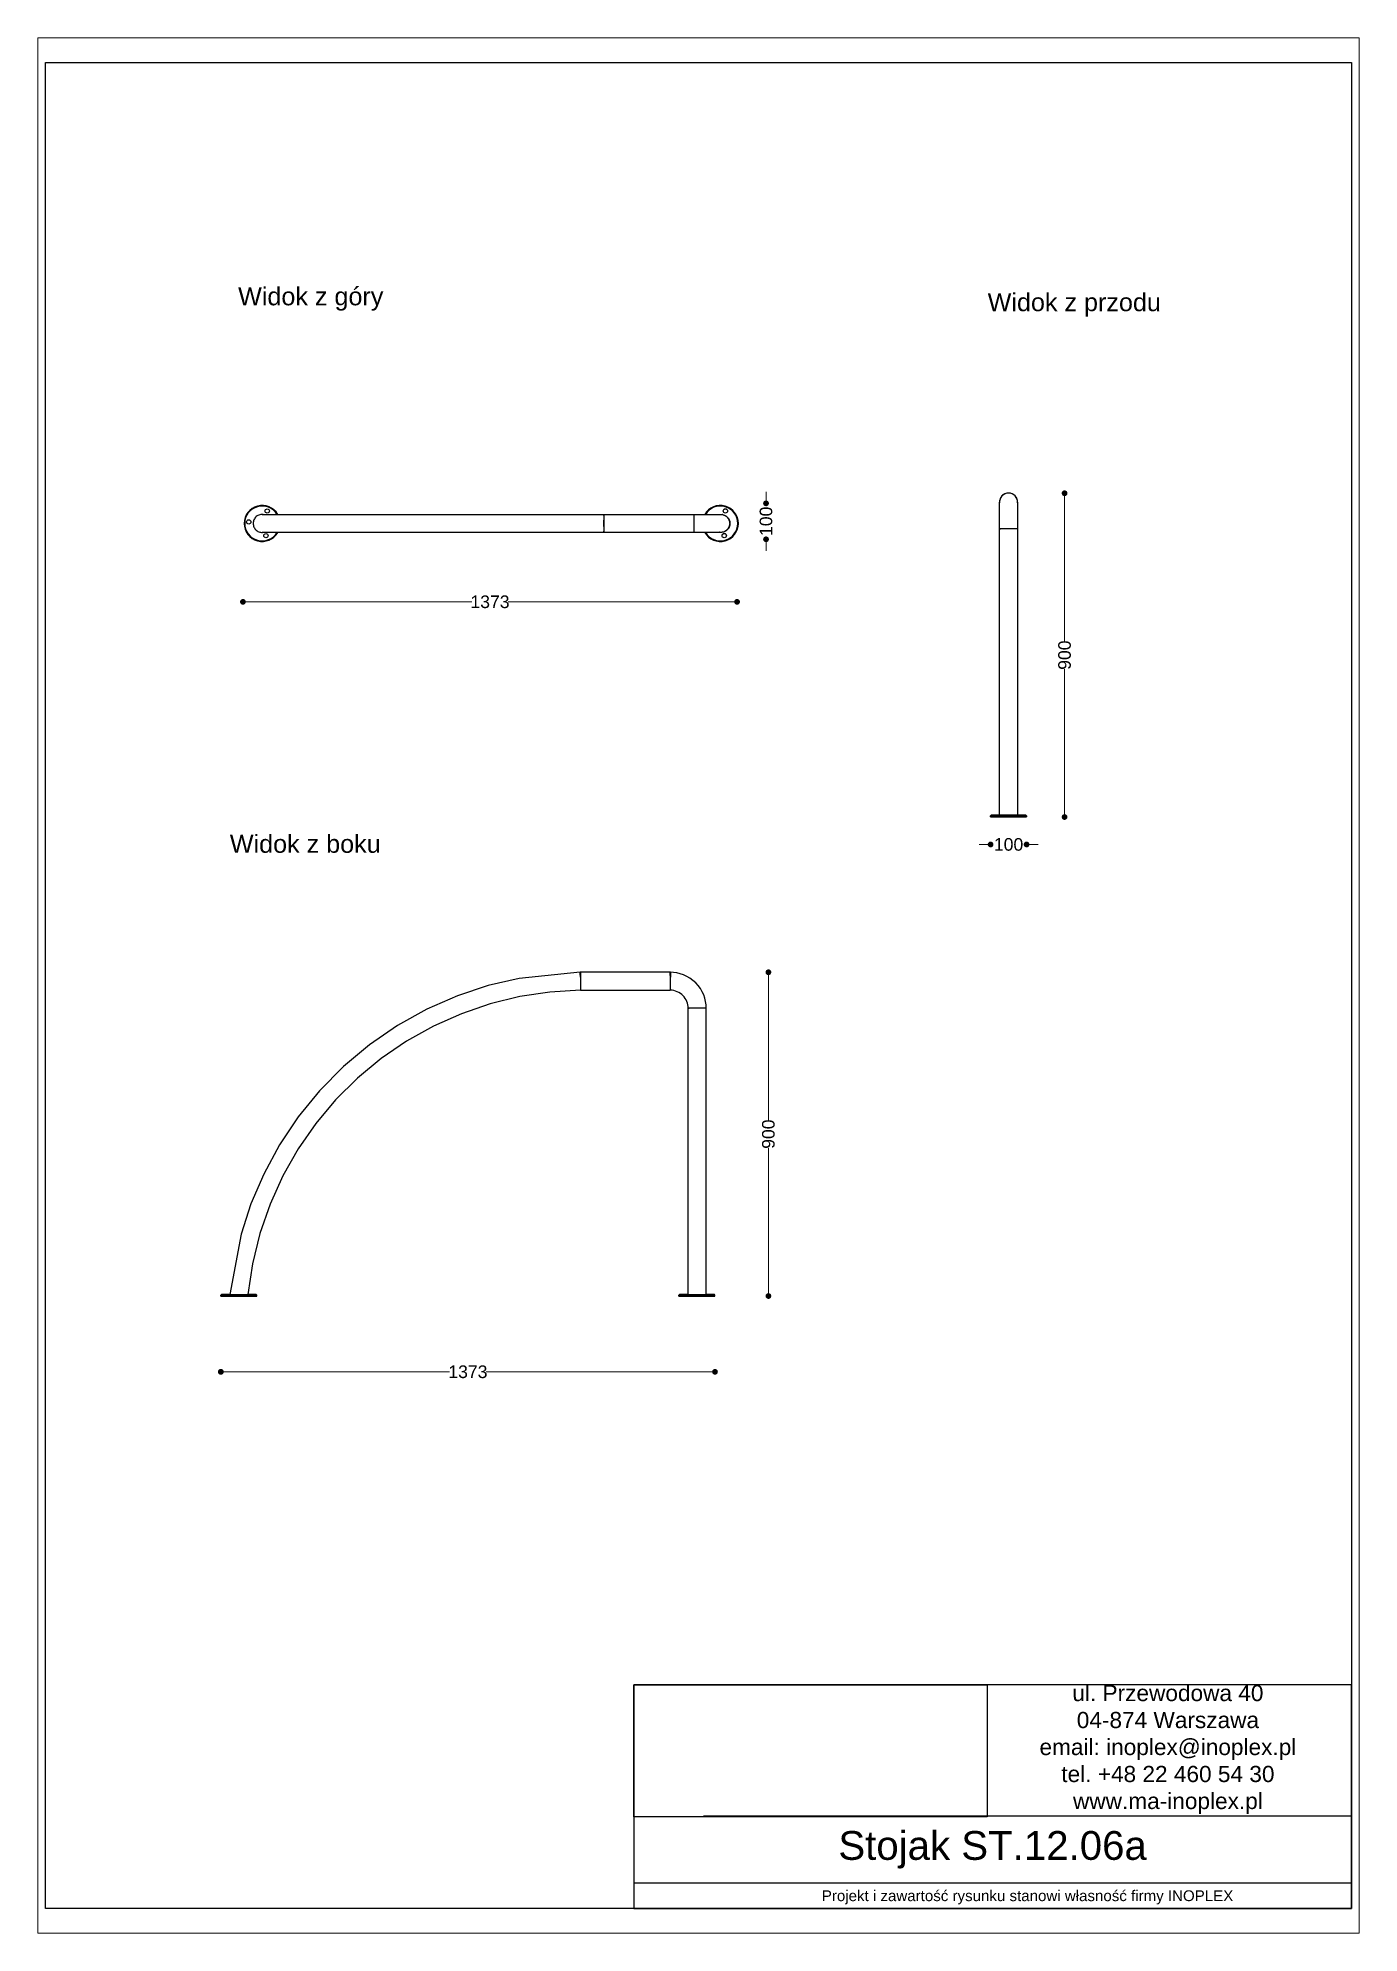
# Paper-space layout 'Układ1' of a CAD drawing. Header units: millimetres. Extents: x 1 to 201, y 2 to 289.
# The model-space entities are those that its viewports show. They can reach past a viewport. Long polylines and large blocks are cut down to what shows.
import ezdxf

# ---------------------------------------------------------------- set-up
doc = ezdxf.new("R2010")
doc.units = ezdxf.units.MM
doc.header["$LTSCALE"] = 3
doc.layers.add('DomyÅ›lny', color=7, linetype='Continuous')
doc.styles.get("Standard").update_dxf_attribs({"font": 'arial.ttf'})
doc.dimstyles.new('MATEUSZ', dxfattribs={"dimtxt": 35, "dimasz": 16, "dimexe": 0.18, "dimexo": 0.0625, "dimgap": 0.09, "dimtad": 0, "dimdec": 0, "dimdsep": 46, "dimtxsty": 'Standard', "dimblk": 'DOT', "dimcen": 0.09, "dimse1": 1, "dimse2": 1, "dimadec": 0, "dimazin": 0, "dimtfac": 1, "dimtdec": 0, "dimtofl": 0, "dimtmove": 0, "dimatfit": 3, "dimfxl": 1, "dimtolj": 1, "dimtzin": 0, "dimlwd": 9, "dimlwe": 9, "dimarcsym": 0})
picture_1 = doc.add_image_def('image1.jpg', size_in_pixel=(1896, 709))

# ---------------------------------------------------------------- blocks, each defined once
blk = doc.blocks.new('_Dot')
at = {"color": 0, "linetype": 'ByBlock', "lineweight": -2}
blk.add_line((-0.5, 0), (-1, 0), dxfattribs=at)
at = {"color": 0, "linetype": 'ByBlock', "const_width": 0.5}
blk.add_lwpolyline([(-0.25, 0, 1), (0.25, 0, 1)], format="xyb", close=True, dxfattribs=at)
blk = doc.blocks.new('*D24')
at = {"color": 0, "lineweight": 9, "transparency": 16777216}
for p, q in [((10869.2, 26044.5), (11489.1, 26044.5)), ((12210.4, 26044.5), (11590.5, 26044.5))]:
    blk.add_line(p, q, dxfattribs=at)
at = {"layer": 'Defpoints', "color": 0, "transparency": 16777216}
for p in [(10853.2, 26255.3), (12226.4, 26255.3), (12226.4, 26044.5)]:
    blk.add_point(p, dxfattribs=at)
at = {"color": 0, "lineweight": 9, "transparency": 16777216, "xscale": 16, "yscale": 16, "zscale": 16, "rotation": 180}
blk.add_blockref('_Dot', (10853.2, 26044.5), dxfattribs=at)
at = {"color": 0, "lineweight": 9, "transparency": 16777216, "xscale": 16, "yscale": 16, "zscale": 16}
blk.add_blockref('_Dot', (12226.4, 26044.5), dxfattribs=at)
at = {"color": 0, "transparency": 16777216, "insert": (11539.8, 26044.5), "char_height": 35, "attachment_point": 5}
blk.add_mtext('\\A1;1373', dxfattribs=at)
blk = doc.blocks.new('*D25')
at = {"color": 0, "lineweight": 9, "transparency": 16777216}
for p, q in [((12976.3, 27510.5), (12960.3, 27510.5)), ((13108.3, 27510.5), (13124.3, 27510.5))]:
    blk.add_line(p, q, dxfattribs=at)
at = {"layer": 'Defpoints', "color": 0, "transparency": 16777216}
for p in [(12992.3, 27587.6), (13092.3, 27587.6), (13092.3, 27510.5)]:
    blk.add_point(p, dxfattribs=at)
at = {"color": 0, "lineweight": 9, "transparency": 16777216, "xscale": 16, "yscale": 16, "zscale": 16}
blk.add_blockref('_Dot', (12992.3, 27510.5), dxfattribs=at)
at = {"color": 0, "lineweight": 9, "transparency": 16777216, "xscale": 16, "yscale": 16, "zscale": 16, "rotation": 180}
blk.add_blockref('_Dot', (13092.3, 27510.5), dxfattribs=at)
at = {"color": 0, "transparency": 16777216, "insert": (13042.3, 27510.5), "char_height": 35, "attachment_point": 5}
blk.add_mtext('\\A1;100', dxfattribs=at)
blk = doc.blocks.new('*D26')
at = {"color": 0, "lineweight": 9, "transparency": 16777216}
for p, q in [((12374.9, 27139.3), (12374.9, 26744)), ((12374.9, 26271.3), (12374.9, 26666.7))]:
    blk.add_line(p, q, dxfattribs=at)
at = {"layer": 'Defpoints', "color": 0, "transparency": 16777216}
for p in [(12102.3, 27155.3), (12226.4, 26255.3), (12374.9, 26255.3)]:
    blk.add_point(p, dxfattribs=at)
at = {"color": 0, "lineweight": 9, "transparency": 16777216, "xscale": 16, "yscale": 16, "zscale": 16}
for p, rotation in [((12374.9, 27155.3), 90), ((12374.9, 26255.3), 270)]:
    blk.add_blockref('_Dot', p, dxfattribs=dict(at, rotation=rotation))
at = {"color": 0, "transparency": 16777216, "insert": (12374.9, 26705.3), "char_height": 35, "attachment_point": 5, "rotation": 90}
blk.add_mtext('\\A1;900', dxfattribs=at)
blk = doc.blocks.new('*D29')
at = {"color": 0, "lineweight": 9, "transparency": 16777216}
for p, q in [((13198, 28470.9), (13198, 28075.6)), ((13198, 27602.9), (13198, 27998.2))]:
    blk.add_line(p, q, dxfattribs=at)
at = {"layer": 'Defpoints', "color": 0, "transparency": 16777216}
for p in [(12925.4, 28486.9), (13049.4, 27586.9), (13198, 27586.9)]:
    blk.add_point(p, dxfattribs=at)
at = {"color": 0, "lineweight": 9, "transparency": 16777216, "xscale": 16, "yscale": 16, "zscale": 16}
for p, rotation in [((13198, 28486.9), 90), ((13198, 27586.9), 270)]:
    blk.add_blockref('_Dot', p, dxfattribs=dict(at, rotation=rotation))
at = {"color": 0, "transparency": 16777216, "insert": (13198, 28036.9), "char_height": 35, "attachment_point": 5, "rotation": 90}
blk.add_mtext('\\A1;900', dxfattribs=at)
blk = doc.blocks.new('*D32')
at = {"color": 0, "lineweight": 9, "transparency": 16777216}
for p, q in [((10930.6, 28185), (11550.5, 28185)), ((12271.8, 28185), (11651.9, 28185))]:
    blk.add_line(p, q, dxfattribs=at)
at = {"layer": 'Defpoints', "color": 0, "transparency": 16777216}
for p in [(10914.6, 28395.8), (12287.8, 28395.8), (12287.8, 28185)]:
    blk.add_point(p, dxfattribs=at)
at = {"color": 0, "lineweight": 9, "transparency": 16777216, "xscale": 16, "yscale": 16, "zscale": 16, "rotation": 180}
blk.add_blockref('_Dot', (10914.6, 28185), dxfattribs=at)
at = {"color": 0, "lineweight": 9, "transparency": 16777216, "xscale": 16, "yscale": 16, "zscale": 16}
blk.add_blockref('_Dot', (12287.8, 28185), dxfattribs=at)
at = {"color": 0, "transparency": 16777216, "insert": (11601.2, 28185), "char_height": 35, "attachment_point": 5}
blk.add_mtext('\\A1;1373', dxfattribs=at)
blk = doc.blocks.new('*D35')
at = {"color": 0, "lineweight": 9, "transparency": 16777216}
for p, q in [((12368.3, 28474.9), (12368.3, 28490.9)), ((12368.3, 28342.9), (12368.3, 28326.9))]:
    blk.add_line(p, q, dxfattribs=at)
at = {"layer": 'Defpoints', "color": 0, "transparency": 16777216}
for p in [(12296.4, 28458.9), (12305.1, 28358.9), (12368.3, 28358.9)]:
    blk.add_point(p, dxfattribs=at)
at = {"color": 0, "lineweight": 9, "transparency": 16777216, "xscale": 16, "yscale": 16, "zscale": 16}
for p, rotation in [((12368.3, 28458.9), 270), ((12368.3, 28358.9), 90)]:
    blk.add_blockref('_Dot', p, dxfattribs=dict(at, rotation=rotation))
at = {"color": 0, "transparency": 16777216, "insert": (12368.3, 28408.9), "char_height": 35, "attachment_point": 5, "rotation": 90}
blk.add_mtext('\\A1;100', dxfattribs=at)

msp = doc.modelspace()

# ---------------------------------------------------------------- linework, layer by layer
for p, q in [((11852.3, 27105.3), (12102.1, 27105.3)), ((13995, 24809.6), (12194.9, 24809.6)), ((13994.7, 24623), (12001.1, 24623))]:
    msp.add_line(p, q)
for points in [[(10366.2, 24552.5), (10366.2, 29684.6), (13995, 29684.6), (13995, 24552.5)], [(12001.1, 24552.5), (13995, 24552.5), (13995, 25174.2), (12001.1, 25174.2)]]:
    msp.add_lwpolyline(points, close=True)
at = {"layer": 'DomyÅ›lny'}
for p, q in [((11917.3, 28428), (12167.3, 28428)), ((12167.3, 28378.1), (11917.3, 28378.1)), ((13017.3, 28387.3), (13017.3, 28387.6)), ((12992.3, 27590), (12993.9, 27591.6)), ((12992.3, 27587.6), (12992.3, 27590)), ((13090.7, 27591.6), (13092.3, 27590)), ((13092.3, 27590), (13092.3, 27587.6)), ((12102.3, 27155.3), (11852.3, 27155.3)), ((12152.3, 26259.3), (12152.3, 27055.3)), ((12202.3, 26259.3), (12202.3, 27055.3)), ((10853, 26257.7), (10854.6, 26259.3)), ((10853, 26255.3), (10853, 26257.7)), ((10953, 26257.7), (10951.4, 26259.3)), ((10953, 26255.3), (10953, 26257.7)), ((12126.4, 26257.7), (12128, 26259.3)), ((12126.4, 26255.3), (12126.4, 26257.7)), ((12226.4, 26257.7), (12224.8, 26259.3)), ((12226.4, 26255.3), (12226.4, 26257.7))]:
    msp.add_line(p, q, dxfattribs=at)
for points in [[(13042.3, 28487.6, 0), (13039.9, 28487.5, 0), (13037.5, 28487.1, 0), (13035, 28486.5, 0), (13032.6, 28485.6, 0), (13030.2, 28484.4, 0), (13027.9, 28483, 0), (13025.7, 28481.3, 0), (13023.8, 28479.3, 0), (13022.1, 28477.2, 0), (13020.6, 28474.9, 0), (13019.4, 28472.6, 0), (13018.5, 28470.1, 0), (13017.8, 28467.6, 0), (13017.5, 28465.2, 0), (13017.3, 28462.8, 0), (13017.4, 28460.4, 0)], [(13042.3, 28487.6, 0), (13039.9, 28487.5, 0), (13037.5, 28487.1, 0), (13035, 28486.5, 0), (13032.6, 28485.6, 0), (13030.2, 28484.4, 0), (13027.9, 28483, 0), (13025.7, 28481.3, 0), (13023.8, 28479.3, 0), (13022.1, 28477.2, 0), (13020.6, 28474.9, 0), (13019.4, 28472.6, 0), (13018.5, 28470.1, 0), (13017.8, 28467.6, 0), (13017.5, 28465.2, 0), (13017.3, 28462.8, 0), (13017.4, 28460.4, 0)], [(13017.3, 28387.6, 0), (13017.3, 28462.6, 0)], [(13017.3, 27591.6, 0), (13017.3, 28462.6, 0)], [(13067.2, 28460.3, 0), (13067.3, 28462.7, 0), (13067.2, 28465.1, 0), (13066.8, 28467.5, 0), (13066.2, 28470, 0), (13065.3, 28472.5, 0), (13064.1, 28474.9, 0), (13062.6, 28477.2, 0), (13060.9, 28479.3, 0), (13059, 28481.2, 0), (13056.8, 28482.9, 0), (13054.5, 28484.4, 0), (13052.1, 28485.6, 0), (13049.7, 28486.5, 0), (13047.2, 28487.1, 0), (13044.7, 28487.5, 0), (13042.3, 28487.6, 0)], [(13067.2, 28460.3, 0), (13067.3, 28462.7, 0), (13067.2, 28465.1, 0), (13066.8, 28467.5, 0), (13066.2, 28470, 0), (13065.3, 28472.5, 0), (13064.1, 28474.9, 0), (13062.6, 28477.2, 0), (13060.9, 28479.3, 0), (13059, 28481.2, 0), (13056.8, 28482.9, 0), (13054.5, 28484.4, 0), (13052.1, 28485.6, 0), (13049.7, 28486.5, 0), (13047.2, 28487.1, 0), (13044.7, 28487.5, 0), (13042.3, 28487.6, 0)], [(13067.3, 28462.6, 0), (13067.3, 28462.6, 0), (13067.3, 28462.5, 0), (13067.3, 28462.2, 0), (13067.3, 28461.2, 0), (13067.3, 28450.2, 0), (13067.3, 28387.6, 0)], [(13067.3, 28462.6, 0), (13067.3, 28462, 0), (13067.3, 28459.4, 0), (13067.3, 28448.2, 0), (13067.3, 28402.4, 0), (13067.3, 28223.3, 0), (13067.3, 27591.6, 0)], [(10971.3, 28427.8, 0), (10968.9, 28428, 0), (10966.4, 28428, 0), (10964, 28427.7, 0), (10961.4, 28427.2, 0), (10958.9, 28426.3, 0), (10956.4, 28425.2, 0), (10954, 28423.7, 0), (10951.8, 28422, 0), (10949.8, 28420.1, 0), (10948, 28417.9, 0), (10946.5, 28415.6, 0), (10945.2, 28413.1, 0), (10944.3, 28410.6, 0), (10943.6, 28408, 0), (10943.3, 28405.5, 0), (10943.1, 28403.1, 0)], [(10943.1, 28403.1, 0), (10943.3, 28400.6, 0), (10943.6, 28398.1, 0), (10944.3, 28395.6, 0), (10945.2, 28393, 0), (10946.4, 28390.6, 0), (10948, 28388.3, 0), (10949.7, 28386.1, 0), (10951.8, 28384.1, 0), (10954, 28382.4, 0), (10956.3, 28381, 0), (10958.8, 28379.8, 0), (10961.3, 28379, 0), (10963.8, 28378.4, 0), (10966.3, 28378.1, 0), (10968.7, 28378.1, 0), (10971.2, 28378.3, 0)], [(10968, 28428, 0), (11001, 28428, 0), (11157.7, 28428, 0), (11917.3, 28428, 0)], [(11917.3, 28428, 0), (11917.3, 28428, 0), (11917.3, 28428, 0), (11917.3, 28428, 0), (11917.3, 28428, 0), (11917.3, 28428, 0), (11917.3, 28428, 0), (11917.3, 28428, 0), (11917.3, 28428, 0), (11917.3, 28428, 0), (11917.3, 28428, 0), (11917.3, 28428, 0), (11917.3, 28427.9, 0), (11917.2, 28427, 0), (11917.1, 28422.2, 0), (11917, 28403.1, 0)], [(11917, 28403.1, 0), (11917.1, 28385.4, 0), (11917.2, 28379.8, 0), (11917.3, 28378.5, 0), (11917.3, 28378.2, 0), (11917.3, 28378.1, 0), (11917.3, 28378.1, 0), (11917.3, 28378.1, 0), (11917.3, 28378.1, 0), (11917.3, 28378.1, 0), (11917.3, 28378.1, 0), (11917.3, 28378.1, 0), (11917.3, 28378.1, 0), (11917.3, 28378.1, 0), (11917.3, 28378.1, 0), (11917.3, 28378.1, 0), (11917.3, 28378.1, 0)], [(11917.3, 28424.8, 0), (11917.3, 28427.3, 0), (11917.3, 28427.9, 0), (11917.3, 28428, 0), (11917.3, 28428, 0), (11917.3, 28428, 0), (11917.3, 28428, 0), (11917.3, 28428, 0), (11917.3, 28428, 0), (11917.3, 28428, 0), (11917.3, 28428, 0), (11917.3, 28428, 0), (11917.3, 28428, 0), (11917.3, 28428, 0), (11917.3, 28428, 0), (11917.3, 28428, 0), (11917.3, 28428, 0), (11917.3, 28428, 0), (11917.3, 28428, 0), (11917.3, 28428, 0), (11917.3, 28427.7, 0), (11917.3, 28426.7, 0), (11917.3, 28422.4, 0), (11917.3, 28403.1, 0)], [(11917.3, 28403.1, 0), (11917.3, 28381.1, 0), (11917.3, 28378.7, 0), (11917.3, 28378.2, 0), (11917.3, 28378.1, 0), (11917.3, 28378.1, 0), (11917.3, 28378.1, 0), (11917.3, 28378.1, 0), (11917.3, 28378.1, 0), (11917.3, 28378.1, 0), (11917.3, 28378.1, 0), (11917.3, 28378.1, 0), (11917.3, 28378.1, 0), (11917.3, 28378.1, 0), (11917.3, 28378.1, 0), (11917.3, 28378.1, 0), (11917.3, 28378.1, 0), (11917.3, 28378.1, 0), (11917.3, 28378.1, 0), (11917.3, 28378.1, 0), (11917.3, 28378.1, 0), (11917.3, 28378.1, 0), (11917.3, 28378.1, 0), (11917.3, 28378.1, 0), (11917.3, 28378.4, 0), (11917.3, 28379.4, 0), (11917.3, 28381.5, 0)], [(12167.3, 28428, 0), (12167.3, 28428, 0), (12167.3, 28428, 0), (12167.3, 28428, 0), (12167.3, 28428, 0), (12167.3, 28428, 0), (12167.3, 28428, 0), (12167.3, 28428, 0), (12167.3, 28428, 0), (12167.3, 28428, 0), (12167.3, 28428, 0), (12167.4, 28428, 0), (12167.4, 28427.8, 0), (12167.4, 28426.6, 0), (12167.5, 28421.5, 0), (12167.6, 28403.1, 0)], [(12167.3, 28428, 0), (12167.3, 28428, 0), (12167.3, 28428, 0), (12167.3, 28428, 0), (12167.3, 28428, 0), (12167.3, 28428, 0), (12167.3, 28428, 0), (12167.3, 28428, 0), (12167.3, 28428, 0), (12167.3, 28428, 0), (12167.3, 28428, 0), (12167.3, 28428, 0), (12167.3, 28428, 0), (12167.3, 28428, 0), (12167.3, 28427.9, 0), (12167.3, 28427.3, 0), (12167.3, 28425, 0), (12167.3, 28403.1, 0)], [(12167.3, 28428, 0), (12242.3, 28428, 0)], [(12167.6, 28403.1, 0), (12167.5, 28385.4, 0), (12167.4, 28379.8, 0), (12167.4, 28378.5, 0), (12167.4, 28378.2, 0), (12167.4, 28378.1, 0), (12167.3, 28378.1, 0), (12167.3, 28378.1, 0), (12167.3, 28378.1, 0), (12167.3, 28378.1, 0), (12167.3, 28378.1, 0), (12167.3, 28378.1, 0), (12167.3, 28378.1, 0), (12167.3, 28378.1, 0), (12167.3, 28378.1, 0), (12167.3, 28378.1, 0), (12167.3, 28378.1, 0), (12167.3, 28378.1, 0)], [(12167.3, 28403.1, 0), (12167.3, 28385.4, 0), (12167.3, 28379.8, 0), (12167.3, 28378.5, 0), (12167.3, 28378.2, 0), (12167.3, 28378.1, 0), (12167.3, 28378.1, 0), (12167.3, 28378.1, 0), (12167.3, 28378.1, 0), (12167.3, 28378.1, 0), (12167.3, 28378.1, 0), (12167.3, 28378.1, 0), (12167.3, 28378.1, 0), (12167.3, 28378.1, 0), (12167.3, 28378.1, 0), (12167.3, 28378.1, 0), (12167.3, 28378.1, 0), (12167.3, 28378.1, 0), (12167.3, 28378.1, 0)], [(12239, 28427.8, 0), (12241.5, 28428, 0), (12244, 28428, 0), (12246.5, 28427.7, 0), (12249, 28427.1, 0), (12251.5, 28426.3, 0), (12254, 28425.2, 0), (12256.4, 28423.7, 0), (12258.6, 28422, 0), (12260.7, 28420.1, 0), (12262.5, 28417.9, 0), (12264, 28415.5, 0), (12265.2, 28413.1, 0), (12266.2, 28410.6, 0), (12266.8, 28408, 0), (12267.2, 28405.5, 0), (12267.3, 28403.1, 0)], [(12239, 28427.8, 0), (12241.5, 28428, 0), (12244, 28428, 0), (12246.5, 28427.7, 0), (12249, 28427.1, 0), (12251.5, 28426.3, 0), (12254, 28425.2, 0), (12256.4, 28423.7, 0), (12258.6, 28422, 0), (12260.7, 28420.1, 0), (12262.5, 28417.9, 0), (12264, 28415.5, 0), (12265.2, 28413.1, 0), (12266.2, 28410.6, 0), (12266.8, 28408, 0), (12267.2, 28405.5, 0), (12267.3, 28403.1, 0)], [(12267.3, 28403.1, 0), (12267.2, 28400.6, 0), (12266.8, 28398.1, 0), (12266.2, 28395.5, 0), (12265.2, 28393, 0), (12264, 28390.5, 0), (12262.5, 28388.2, 0), (12260.7, 28386, 0), (12258.6, 28384.1, 0), (12256.4, 28382.4, 0), (12254, 28380.9, 0), (12251.5, 28379.8, 0), (12249, 28378.9, 0), (12246.4, 28378.4, 0), (12243.9, 28378.1, 0), (12241.5, 28378.1, 0), (12239, 28378.3, 0)], [(12267.3, 28403.1, 0), (12267.2, 28400.6, 0), (12266.8, 28398.1, 0), (12266.2, 28395.5, 0), (12265.2, 28393, 0), (12264, 28390.5, 0), (12262.5, 28388.2, 0), (12260.7, 28386, 0), (12258.6, 28384.1, 0), (12256.4, 28382.4, 0), (12254, 28380.9, 0), (12251.5, 28379.8, 0), (12249, 28378.9, 0), (12246.4, 28378.4, 0), (12243.9, 28378.1, 0), (12241.5, 28378.1, 0), (12239, 28378.3, 0)], [(12239.5, 28427.8, 0), (12242.1, 28428.1, 0), (12244.8, 28428, 0), (12247.5, 28427.6, 0), (12250.2, 28427, 0), (12252.7, 28426.1, 0), (12255.1, 28424.9, 0), (12257.4, 28423.5, 0), (12259.5, 28421.8, 0), (12261.4, 28419.9, 0), (12263.1, 28417.9, 0), (12264.5, 28415.6, 0), (12265.7, 28413.3, 0), (12266.7, 28410.8, 0), (12267.4, 28408.3, 0), (12267.8, 28405.7, 0), (12267.9, 28403.1, 0)], [(12267.9, 28403.1, 0), (12267.8, 28400.4, 0), (12267.3, 28397.7, 0), (12266.6, 28395.1, 0), (12265.6, 28392.6, 0), (12264.4, 28390.3, 0), (12262.9, 28388.1, 0), (12261.2, 28386, 0), (12259.3, 28384.2, 0), (12257.2, 28382.6, 0), (12254.9, 28381.2, 0), (12252.6, 28380, 0), (12250.1, 28379.1, 0), (12247.6, 28378.5, 0), (12245, 28378.2, 0), (12242.4, 28378.1, 0), (12239.7, 28378.3, 0)], [(12247.3, 28427.6, 0), (12251.3, 28426.4, 0), (12255.2, 28424.5, 0), (12257, 28423.3, 0), (12258.8, 28421.9, 0), (12260.4, 28420.3, 0), (12261.9, 28418.6, 0), (12263.2, 28416.8, 0), (12264.3, 28415, 0), (12266, 28411, 0), (12267, 28407, 0), (12267.3, 28403, 0)], [(12267.3, 28403, 0), (12267, 28399.2, 0), (12266.1, 28395.2, 0), (12264.4, 28391.3, 0), (12262.1, 28387.7, 0), (12260.6, 28386, 0), (12259.1, 28384.4, 0), (12257.4, 28383, 0), (12255.5, 28381.8, 0), (12251.7, 28379.9, 0), (12247.8, 28378.6, 0)], [(11917.3, 28378.1, 0), (10968, 28378.1, 0)], [(12242.3, 28378.1, 0), (12242.3, 28378.1, 0), (12242.2, 28378.1, 0), (12241.3, 28378.1, 0), (12237.5, 28378.1, 0), (12222.2, 28378.1, 0), (12167.3, 28378.1, 0)], [(13042.3, 28387.8, 0), (13021.8, 28387.7, 0), (13017.5, 28387.6, 0), (13017.4, 28387.6, 0), (13017.4, 28387.6, 0), (13017.3, 28387.6, 0), (13017.3, 28387.6, 0), (13017.3, 28387.6, 0), (13017.3, 28387.6, 0), (13017.3, 28387.6, 0), (13017.3, 28387.6, 0), (13017.3, 28387.6, 0), (13017.3, 28387.6, 0), (13017.3, 28387.6, 0), (13017.3, 28387.6, 0), (13017.3, 28387.6, 0), (13017.3, 28387.6, 0), (13017.3, 28387.6, 0), (13017.3, 28387.6, 0), (13017.3, 28387.6, 0), (13017.3, 28387.6, 0), (13017.3, 28387.6, 0), (13017.3, 28387.6, 0), (13017.3, 28387.6, 0), (13017.3, 28387.6, 0), (13017.3, 28387.6, 0), (13017.3, 28387.6, 0), (13017.3, 28387.6, 0), (13017.3, 28387.6, 0), (13017.4, 28387.6, 0), (13017.7, 28387.5, 0), (13018.6, 28387.5, 0)], [(13042.3, 28387.6, 0), (13017.3, 28387.6, 0)], [(13066.2, 28387.5, 0), (13067.3, 28387.6, 0), (13067.3, 28387.6, 0), (13067.3, 28387.6, 0), (13067.3, 28387.6, 0), (13067.3, 28387.6, 0), (13067.3, 28387.6, 0), (13067.3, 28387.6, 0), (13067.3, 28387.6, 0), (13067.3, 28387.6, 0), (13067.3, 28387.6, 0), (13067.3, 28387.6, 0), (13067.3, 28387.6, 0), (13067.3, 28387.6, 0), (13067.3, 28387.6, 0), (13067.3, 28387.6, 0), (13067.3, 28387.6, 0), (13067.3, 28387.6, 0), (13067.3, 28387.6, 0), (13067.3, 28387.6, 0), (13067.3, 28387.6, 0), (13067.3, 28387.6, 0), (13067.3, 28387.6, 0), (13067.3, 28387.6, 0), (13067.3, 28387.6, 0), (13067.3, 28387.6, 0), (13067.3, 28387.6, 0), (13066.9, 28387.6, 0), (13065.3, 28387.7, 0), (13042.3, 28387.8, 0)], [(13067.3, 28387.6, 0), (13067.3, 28387.6, 0), (13067.3, 28387.6, 0), (13067.3, 28387.6, 0), (13067.3, 28387.6, 0), (13067.3, 28387.6, 0), (13067.3, 28387.6, 0), (13067.3, 28387.6, 0), (13067.3, 28387.6, 0), (13067.3, 28387.6, 0), (13067.3, 28387.6, 0), (13067.3, 28387.6, 0), (13067.3, 28387.6, 0), (13067.3, 28387.6, 0), (13067.2, 28387.6, 0), (13066.6, 28387.6, 0), (13064.2, 28387.6, 0), (13042.3, 28387.6, 0)], [(12993.3, 27590, 0), (12992.6, 27590, 0), (12992.4, 27590, 0), (12992.3, 27590, 0), (12992.3, 27590, 0), (12992.3, 27590, 0), (12992.3, 27590, 0), (12992.3, 27590, 0), (12992.3, 27590, 0), (12992.3, 27590, 0), (12992.3, 27590, 0), (12992.3, 27590, 0), (12992.3, 27590, 0), (12992.3, 27590, 0), (12992.3, 27590, 0), (12992.3, 27590, 0), (12992.3, 27590, 0), (12992.3, 27590, 0), (12992.3, 27590, 0), (12992.3, 27590, 0), (12992.3, 27590, 0), (12992.4, 27590, 0), (12992.8, 27590, 0), (12994.2, 27590, 0), (13000.4, 27590, 0), (13042.3, 27590, 0)], [(13017.4, 27591.6, 0), (12996.9, 27591.6, 0), (12994, 27591.6, 0), (12993.9, 27591.6, 0), (12993.9, 27591.6, 0), (12993.9, 27591.6, 0), (12993.9, 27591.6, 0), (12993.9, 27591.6, 0), (12993.9, 27591.6, 0), (12993.9, 27591.6, 0), (12993.9, 27591.6, 0), (12993.9, 27591.6, 0), (12993.9, 27591.6, 0), (12993.9, 27591.6, 0), (12993.9, 27591.6, 0), (12993.9, 27591.6, 0), (12993.9, 27591.6, 0), (12993.9, 27591.6, 0), (12994, 27591.6, 0), (12994, 27591.6, 0), (12994, 27591.6, 0), (12994.2, 27591.6, 0), (12994.9, 27591.6, 0), (12997.9, 27591.6, 0), (13042.3, 27591.6, 0)], [(13017.3, 27591.6, 0), (12996.9, 27591.6, 0), (12994, 27591.6, 0), (12993.9, 27591.6, 0), (12993.9, 27591.6, 0), (12993.9, 27591.6, 0), (12993.9, 27591.6, 0), (12993.9, 27591.6, 0), (12993.9, 27591.6, 0), (12993.9, 27591.6, 0), (12993.9, 27591.6, 0), (12993.9, 27591.6, 0), (12993.9, 27591.6, 0), (12993.9, 27591.6, 0), (12993.9, 27591.6, 0), (12993.9, 27591.6, 0), (12993.9, 27591.6, 0), (12993.9, 27591.6, 0), (12993.9, 27591.6, 0), (12993.9, 27591.6, 0), (12993.9, 27591.6, 0), (12994, 27591.6, 0), (12994.1, 27591.6, 0), (12994.9, 27591.6, 0), (12997.9, 27591.6, 0), (13042.3, 27591.6, 0)], [(13042.3, 27591.6, 0), (13017.3, 27591.6, 0)], [(13042.3, 27591.6, 0), (13089.1, 27591.6, 0), (13090.5, 27591.6, 0), (13090.7, 27591.6, 0), (13090.7, 27591.6, 0), (13090.7, 27591.6, 0), (13090.7, 27591.6, 0), (13090.7, 27591.6, 0), (13090.7, 27591.6, 0), (13090.7, 27591.6, 0), (13090.7, 27591.6, 0), (13090.7, 27591.6, 0), (13090.7, 27591.6, 0), (13090.7, 27591.6, 0), (13090.7, 27591.6, 0), (13090.7, 27591.6, 0), (13090.7, 27591.6, 0), (13090.7, 27591.6, 0), (13090.7, 27591.6, 0), (13090.7, 27591.6, 0), (13090.7, 27591.6, 0), (13090.7, 27591.6, 0), (13090.5, 27591.6, 0), (13089.8, 27591.6, 0), (13086.8, 27591.6, 0), (13067.3, 27591.6, 0)], [(13067.3, 27591.6, 0), (13067.3, 27591.6, 0), (13067.3, 27591.6, 0), (13067.3, 27591.6, 0), (13067.3, 27591.6, 0), (13067.3, 27591.6, 0), (13067.3, 27591.6, 0), (13067.3, 27591.6, 0), (13067.3, 27591.6, 0), (13067.3, 27591.6, 0), (13067.3, 27591.6, 0), (13067.3, 27591.6, 0), (13067.3, 27591.6, 0), (13067.3, 27591.6, 0), (13066.9, 27591.6, 0), (13064.8, 27591.6, 0), (13042.3, 27591.6, 0)], [(13042.3, 27591.6, 0), (13089.1, 27591.6, 0), (13090.5, 27591.6, 0), (13090.7, 27591.6, 0), (13090.7, 27591.6, 0), (13090.7, 27591.6, 0), (13090.7, 27591.6, 0), (13090.7, 27591.6, 0), (13090.7, 27591.6, 0), (13090.7, 27591.6, 0), (13090.7, 27591.6, 0), (13090.7, 27591.6, 0), (13090.7, 27591.6, 0), (13090.7, 27591.6, 0), (13090.7, 27591.6, 0), (13090.7, 27591.6, 0), (13090.7, 27591.6, 0), (13090.7, 27591.6, 0), (13090.7, 27591.6, 0), (13090.7, 27591.6, 0), (13090.7, 27591.6, 0), (13090.7, 27591.6, 0), (13090.7, 27591.6, 0), (13090.5, 27591.6, 0), (13089.8, 27591.6, 0), (13086.7, 27591.6, 0), (13067.2, 27591.6, 0)], [(13042.3, 27590, 0), (13081.7, 27590, 0), (13091.3, 27590, 0), (13092.1, 27590, 0), (13092.3, 27590, 0), (13092.3, 27590, 0), (13092.3, 27590, 0), (13092.3, 27590, 0), (13092.3, 27590, 0), (13092.3, 27590, 0), (13092.3, 27590, 0), (13092.3, 27590, 0), (13092.3, 27590, 0), (13092.3, 27590, 0), (13092.3, 27590, 0), (13092.3, 27590, 0), (13092.3, 27590, 0), (13092.3, 27590, 0), (13092.3, 27590, 0), (13092.3, 27590, 0), (13092.3, 27590, 0), (13092.3, 27590, 0), (13092.2, 27590, 0), (13091.9, 27590, 0), (13091.2, 27590, 0)], [(11852, 27155.3, 0), (11682.7, 27138.3, 0), (11596.4, 27118.1, 0), (11510.5, 27089.5, 0), (11426.1, 27052.6, 0), (11344.5, 27007.3, 0), (11266.8, 26954, 0), (11194.1, 26893.3, 0), (11127.6, 26826, 0), (11068.1, 26753, 0), (11016.1, 26675.4, 0), (10972.3, 26594.3, 0), (10936.7, 26511.1, 0), (10909.3, 26426.8, 0), (10878.3, 26259.3, 0)], [(11852, 27155.3, 0), (11852, 27155.3, 0), (11852, 27155.3, 0), (11852, 27155.3, 0), (11852, 27155.3, 0), (11852, 27155.3, 0), (11852, 27155.3, 0), (11852, 27155.3, 0), (11852, 27155.3, 0), (11852, 27155.3, 0), (11852, 27155.3, 0), (11852, 27155.3, 0), (11852, 27155.3, 0), (11852, 27155.2, 0), (11852, 27154.6, 0), (11852, 27152.3, 0), (11852.3, 27130.9, 0), (11852.6, 27112.9, 0), (11852.7, 27107.2, 0), (11852.7, 27105.8, 0), (11852.7, 27105.5, 0), (11852.7, 27105.4, 0), (11852.7, 27105.4, 0), (11852.7, 27105.4, 0), (11852.7, 27105.3, 0), (11852.7, 27105.3, 0), (11852.7, 27105.3, 0), (11852.7, 27105.3, 0), (11852.7, 27105.3, 0), (11852.7, 27105.3, 0), (11852.7, 27105.3, 0), (11852.7, 27105.3, 0), (11852.7, 27105.3, 0), (11852.7, 27105.3, 0)], [(11852.1, 27147.5, 0), (11852, 27155.3, 0)], [(11852.3, 27155.3, 0), (11852.3, 27155.3, 0), (11852.3, 27155.3, 0), (11852.3, 27155.3, 0), (11852.3, 27155.3, 0), (11852.3, 27155.3, 0), (11852.3, 27155.3, 0), (11852.3, 27155.3, 0), (11852.3, 27155.3, 0), (11852.3, 27155.3, 0), (11852.3, 27155.3, 0), (11852.3, 27155.3, 0), (11852.3, 27155.3, 0), (11852.3, 27155.2, 0), (11852.3, 27154.6, 0), (11852.3, 27152.3, 0), (11852.3, 27130.9, 0), (11852.3, 27112.9, 0), (11852.3, 27107.2, 0), (11852.3, 27105.8, 0), (11852.3, 27105.5, 0), (11852.3, 27105.4, 0), (11852.3, 27105.4, 0), (11852.3, 27105.3, 0), (11852.3, 27105.3, 0), (11852.3, 27105.3, 0), (11852.3, 27105.3, 0), (11852.3, 27105.3, 0), (11852.3, 27105.3, 0), (11852.3, 27105.3, 0), (11852.3, 27105.3, 0), (11852.3, 27105.3, 0), (11852.3, 27105.3, 0), (11852.3, 27105.3, 0)], [(11852.3, 27147.2, 0), (11852.3, 27155.3, 0)], [(12102.5, 27155.3, 0), (12102.5, 27155.3, 0), (12102.5, 27155.3, 0), (12102.5, 27155.3, 0), (12102.5, 27155.3, 0), (12102.5, 27155.3, 0), (12102.5, 27155.3, 0), (12102.5, 27155.3, 0), (12102.5, 27155.3, 0), (12102.5, 27155.3, 0), (12102.5, 27155.3, 0), (12102.5, 27155.3, 0), (12102.5, 27155.3, 0), (12102.5, 27155.2, 0), (12102.5, 27154.6, 0), (12102.5, 27152.3, 0), (12102.3, 27130.9, 0), (12102.2, 27112.9, 0), (12102.1, 27107.2, 0), (12102.1, 27105.8, 0), (12102.1, 27105.5, 0), (12102.1, 27105.4, 0), (12102.1, 27105.4, 0), (12102.1, 27105.3, 0), (12102.1, 27105.3, 0), (12102.1, 27105.3, 0), (12102.1, 27105.3, 0), (12102.1, 27105.3, 0), (12102.1, 27105.3, 0), (12102.1, 27105.3, 0), (12102.1, 27105.3, 0), (12102.1, 27105.3, 0), (12102.1, 27105.3, 0), (12102.1, 27105.3, 0)], [(12102.3, 27155.3, 0), (12102.3, 27155.3, 0), (12102.3, 27155.3, 0), (12102.3, 27155.3, 0), (12102.3, 27155.3, 0), (12102.3, 27155.3, 0), (12102.3, 27155.3, 0), (12102.3, 27155.3, 0), (12102.3, 27155.3, 0), (12102.3, 27155.3, 0), (12102.3, 27155.3, 0), (12102.3, 27155.3, 0), (12102.3, 27155.3, 0), (12102.3, 27155.2, 0), (12102.3, 27154.6, 0), (12102.3, 27152.3, 0), (12102.3, 27130.9, 0), (12102.3, 27112.9, 0), (12102.3, 27107.2, 0), (12102.3, 27105.8, 0), (12102.3, 27105.5, 0), (12102.3, 27105.4, 0), (12102.3, 27105.4, 0), (12102.3, 27105.3, 0), (12102.3, 27105.3, 0), (12102.3, 27105.3, 0), (12102.3, 27105.3, 0), (12102.3, 27105.3, 0), (12102.3, 27105.3, 0), (12102.3, 27105.3, 0), (12102.3, 27105.3, 0), (12102.3, 27105.3, 0), (12102.3, 27105.3, 0), (12102.3, 27105.3, 0)], [(12102.3, 27146.5, 0), (12102.3, 27155.3, 0)], [(12102.5, 27146.5, 0), (12102.5, 27155.3, 0)], [(12202.3, 27055.6, 0), (12201.9, 27064.5, 0), (12200.5, 27073.7, 0), (12198.3, 27083, 0), (12195.1, 27092.2, 0), (12190.9, 27101.3, 0), (12185.8, 27110, 0), (12179.7, 27118.2, 0), (12172.8, 27125.9, 0), (12165.2, 27132.8, 0), (12157, 27138.8, 0), (12148.2, 27143.9, 0), (12139.2, 27148.1, 0), (12129.9, 27151.3, 0), (12120.7, 27153.5, 0), (12111.5, 27154.9, 0), (12102.5, 27155.3, 0)], [(11852.7, 27105.3, 0), (11767.8, 27100.3, 0), (11684.2, 27087.7, 0), (11601.9, 27067.6, 0), (11521.6, 27040.2, 0), (11443.9, 27005.6, 0), (11369.6, 26964, 0), (11299.1, 26915.8, 0), (11233.1, 26861.2, 0), (11172.3, 26800.9, 0), (11117.1, 26735.1, 0), (11068.1, 26664.4, 0), (11025.6, 26589.4, 0), (10990.1, 26510.7, 0), (10961.9, 26428.8, 0), (10941.3, 26344.7, 0), (10928.5, 26259.3, 0)], [(12152.3, 27055.1, 0), (12152.1, 27060, 0), (12151.3, 27064.7, 0), (12150.1, 27069.4, 0), (12148.5, 27074, 0), (12146.4, 27078.4, 0), (12143.9, 27082.6, 0), (12141, 27086.6, 0), (12137.8, 27090.2, 0), (12134.1, 27093.6, 0), (12130.2, 27096.5, 0), (12126, 27099.1, 0), (12121.5, 27101.3, 0), (12116.9, 27103, 0), (12112.1, 27104.3, 0), (12107.1, 27105.1, 0), (12102.1, 27105.3, 0)], [(12202.3, 27055.6, 0), (12202.3, 27055.6, 0), (12202.3, 27055.6, 0), (12202.3, 27055.6, 0), (12202.3, 27055.6, 0), (12202.3, 27055.6, 0), (12202.3, 27055.6, 0), (12202.3, 27055.6, 0), (12202.3, 27055.6, 0), (12202.3, 27055.6, 0), (12202.3, 27055.6, 0), (12202.3, 27055.6, 0), (12202.3, 27055.6, 0), (12202.1, 27055.6, 0), (12201.4, 27055.6, 0), (12198.3, 27055.5, 0), (12173.1, 27055.3, 0), (12155, 27055.2, 0), (12152.3, 27055.1, 0), (12152.3, 27055.1, 0), (12152.3, 27055.1, 0), (12152.3, 27055.1, 0), (12152.3, 27055.1, 0), (12152.3, 27055.1, 0), (12152.3, 27055.1, 0), (12152.3, 27055.1, 0), (12152.3, 27055.1, 0), (12152.3, 27055.1, 0), (12152.3, 27055.1, 0), (12152.3, 27055.1, 0), (12152.3, 27055.1, 0), (12152.3, 27055.1, 0), (12152.3, 27055.1, 0), (12152.4, 27055.1, 0), (12152.6, 27055.1, 0), (12152.9, 27055.1, 0), (12154.4, 27055.1, 0)], [(12202.3, 27055.3, 0), (12202.3, 27055.3, 0), (12202.3, 27055.3, 0), (12202.3, 27055.3, 0), (12202.3, 27055.3, 0), (12202.3, 27055.3, 0), (12202.3, 27055.3, 0), (12202.3, 27055.3, 0), (12202.3, 27055.3, 0), (12202.3, 27055.3, 0), (12202.3, 27055.3, 0), (12202.3, 27055.3, 0), (12202.2, 27055.3, 0), (12201.6, 27055.3, 0), (12199.2, 27055.3, 0), (12177.9, 27055.3, 0), (12159.9, 27055.3, 0), (12154.1, 27055.3, 0), (12152.8, 27055.3, 0), (12152.4, 27055.3, 0), (12152.4, 27055.3, 0), (12152.3, 27055.3, 0), (12152.3, 27055.3, 0), (12152.3, 27055.3, 0), (12152.3, 27055.3, 0), (12152.3, 27055.3, 0), (12152.3, 27055.3, 0), (12152.3, 27055.3, 0), (12152.3, 27055.3, 0), (12152.3, 27055.3, 0), (12152.3, 27055.3, 0), (12152.3, 27055.3, 0), (12152.3, 27055.3, 0)], [(12200.4, 27055.5, 0), (12201.9, 27055.6, 0), (12202.2, 27055.6, 0), (12202.3, 27055.6, 0), (12202.3, 27055.6, 0), (12202.3, 27055.6, 0), (12202.3, 27055.6, 0), (12202.3, 27055.6, 0), (12202.3, 27055.6, 0), (12202.3, 27055.6, 0), (12202.3, 27055.6, 0), (12202.3, 27055.6, 0)], [(12200.4, 27055.3, 0), (12201.9, 27055.3, 0), (12202.2, 27055.3, 0), (12202.3, 27055.3, 0), (12202.3, 27055.3, 0), (12202.3, 27055.3, 0), (12202.3, 27055.3, 0), (12202.3, 27055.3, 0), (12202.3, 27055.3, 0), (12202.3, 27055.3, 0), (12202.3, 27055.3, 0), (12202.3, 27055.3, 0), (12202.3, 27055.3, 0), (12202.3, 27055.3, 0), (12202.3, 27055.3, 0), (12202.3, 27055.3, 0), (12202.3, 27055.3, 0), (12202.3, 27055.3, 0), (12202.3, 27055.3, 0), (12202.3, 27055.3, 0), (12202.3, 27055.3, 0), (12202.3, 27055.3, 0)], [(10854.2, 26257.7, 0), (10853, 26257.7, 0), (10853, 26257.7, 0), (10853, 26257.7, 0), (10853, 26257.7, 0), (10853, 26257.7, 0), (10853, 26257.7, 0), (10853, 26257.7, 0), (10853, 26257.7, 0), (10853, 26257.7, 0), (10853, 26257.7, 0), (10853, 26257.7, 0), (10853, 26257.7, 0), (10853, 26257.7, 0), (10853, 26257.7, 0), (10853, 26257.7, 0), (10853, 26257.7, 0), (10853.1, 26257.7, 0), (10853.4, 26257.7, 0), (10854.7, 26257.7, 0), (10860.2, 26257.7, 0), (10953, 26257.7, 0)], [(10905.1, 26255.3, 0), (10857.2, 26255.3, 0), (10853.4, 26255.3, 0), (10853.1, 26255.3, 0), (10853, 26255.3, 0), (10853, 26255.3, 0), (10853, 26255.3, 0), (10853, 26255.3, 0), (10853, 26255.3, 0), (10853, 26255.3, 0), (10853, 26255.3, 0), (10853, 26255.3, 0), (10853, 26255.3, 0), (10853, 26255.3, 0), (10853, 26255.3, 0), (10853, 26255.3, 0), (10853, 26255.3, 0), (10853.1, 26255.3, 0), (10853.2, 26255.3, 0), (10853.8, 26255.3, 0), (10856.5, 26255.3, 0), (10884.2, 26255.3, 0), (10953, 26255.3, 0)], [(10878.3, 26259.3, 0), (10860.3, 26259.3, 0), (10855.8, 26259.3, 0), (10854.9, 26259.3, 0), (10854.6, 26259.3, 0), (10854.6, 26259.3, 0), (10854.6, 26259.3, 0), (10854.6, 26259.3, 0), (10854.6, 26259.3, 0), (10854.6, 26259.3, 0), (10854.6, 26259.3, 0), (10854.6, 26259.3, 0), (10854.6, 26259.3, 0), (10854.6, 26259.3, 0), (10854.6, 26259.3, 0), (10854.6, 26259.3, 0), (10854.6, 26259.3, 0), (10854.6, 26259.3, 0), (10854.6, 26259.3, 0), (10854.6, 26259.3, 0), (10854.8, 26259.3, 0), (10855.2, 26259.3, 0), (10857.1, 26259.3, 0), (10865.3, 26259.3, 0), (10951.4, 26259.3, 0)], [(10953, 26255.3, 0), (10953, 26255.3, 0), (10953, 26255.3, 0), (10953, 26255.3, 0), (10953, 26255.3, 0), (10953, 26255.3, 0), (10953, 26255.3, 0), (10953, 26255.3, 0), (10953, 26255.3, 0), (10953, 26255.3, 0), (10953, 26255.3, 0), (10953, 26255.3, 0), (10953, 26255.3, 0), (10953, 26255.3, 0), (10952.9, 26255.3, 0), (10952.4, 26255.3, 0), (10950.4, 26255.3, 0), (10942.2, 26255.3, 0), (10928.1, 26255.3, 0)], [(10951.4, 26259.3, 0), (10951.4, 26259.3, 0), (10951.4, 26259.3, 0), (10951.4, 26259.3, 0), (10951.4, 26259.3, 0), (10951.4, 26259.3, 0), (10951.4, 26259.3, 0), (10951.4, 26259.3, 0), (10951.4, 26259.3, 0), (10951.4, 26259.3, 0), (10951.4, 26259.3, 0), (10951.4, 26259.3, 0), (10951.4, 26259.3, 0), (10951.4, 26259.3, 0), (10951.3, 26259.3, 0), (10950.8, 26259.3, 0), (10949.1, 26259.3, 0), (10941.5, 26259.3, 0), (10928.5, 26259.3, 0)], [(10953, 26257.7, 0), (10953, 26257.7, 0), (10953, 26257.7, 0), (10953, 26257.7, 0), (10953, 26257.7, 0), (10953, 26257.7, 0), (10953, 26257.7, 0), (10953, 26257.7, 0), (10953, 26257.7, 0), (10953, 26257.7, 0), (10953, 26257.7, 0), (10953, 26257.7, 0), (10953, 26257.7, 0), (10953, 26257.7, 0), (10953, 26257.7, 0), (10952.8, 26257.7, 0), (10952.3, 26257.7, 0), (10951.4, 26257.7, 0)], [(12127.6, 26257.7, 0), (12126.4, 26257.7, 0), (12126.4, 26257.7, 0), (12126.4, 26257.7, 0), (12126.4, 26257.7, 0), (12126.4, 26257.7, 0), (12126.4, 26257.7, 0), (12126.4, 26257.7, 0), (12126.4, 26257.7, 0), (12126.4, 26257.7, 0), (12126.4, 26257.7, 0), (12126.4, 26257.7, 0), (12126.4, 26257.7, 0), (12126.4, 26257.7, 0), (12126.4, 26257.7, 0), (12126.4, 26257.7, 0), (12126.5, 26257.7, 0), (12126.8, 26257.7, 0), (12128.1, 26257.7, 0), (12133.5, 26257.7, 0), (12226.4, 26257.7, 0)], [(12152.3, 26259.3, 0), (12134, 26259.3, 0), (12129.4, 26259.3, 0), (12128.3, 26259.3, 0), (12128, 26259.3, 0), (12128, 26259.3, 0), (12128, 26259.3, 0), (12128, 26259.3, 0), (12128, 26259.3, 0), (12128, 26259.3, 0), (12128, 26259.3, 0), (12128, 26259.3, 0), (12128, 26259.3, 0), (12128, 26259.3, 0), (12128, 26259.3, 0), (12128, 26259.3, 0), (12128, 26259.3, 0), (12128, 26259.3, 0), (12128, 26259.3, 0), (12128, 26259.3, 0), (12128, 26259.3, 0), (12128, 26259.3, 0), (12128, 26259.3, 0), (12128.1, 26259.3, 0), (12128.6, 26259.3, 0), (12130.5, 26259.3, 0), (12138.7, 26259.3, 0), (12224.8, 26259.3, 0)], [(12152.3, 26259.3, 0), (12134, 26259.3, 0), (12129.4, 26259.3, 0), (12128.3, 26259.3, 0), (12128, 26259.3, 0), (12128, 26259.3, 0), (12128, 26259.3, 0), (12128, 26259.3, 0), (12128, 26259.3, 0), (12128, 26259.3, 0), (12128, 26259.3, 0), (12128, 26259.3, 0), (12128, 26259.3, 0), (12128, 26259.3, 0), (12128, 26259.3, 0), (12128, 26259.3, 0), (12128, 26259.3, 0), (12128, 26259.3, 0), (12128, 26259.3, 0), (12128, 26259.3, 0), (12128, 26259.3, 0), (12128, 26259.3, 0), (12128, 26259.3, 0), (12128.1, 26259.3, 0), (12128.6, 26259.3, 0), (12130.5, 26259.3, 0), (12138.7, 26259.3, 0), (12224.8, 26259.3, 0)], [(12224.8, 26259.3, 0), (12224.8, 26259.3, 0), (12224.8, 26259.3, 0), (12224.8, 26259.3, 0), (12224.8, 26259.3, 0), (12224.8, 26259.3, 0), (12224.8, 26259.3, 0), (12224.8, 26259.3, 0), (12224.8, 26259.3, 0), (12224.8, 26259.3, 0), (12224.8, 26259.3, 0), (12224.8, 26259.3, 0), (12224.8, 26259.3, 0), (12224.7, 26259.3, 0), (12224.6, 26259.3, 0), (12224.2, 26259.3, 0), (12222.5, 26259.3, 0), (12215.1, 26259.3, 0), (12202.3, 26259.3, 0)], [(12224.8, 26259.3, 0), (12224.8, 26259.3, 0), (12224.8, 26259.3, 0), (12224.8, 26259.3, 0), (12224.8, 26259.3, 0), (12224.8, 26259.3, 0), (12224.8, 26259.3, 0), (12224.8, 26259.3, 0), (12224.8, 26259.3, 0), (12224.8, 26259.3, 0), (12224.8, 26259.3, 0), (12224.8, 26259.3, 0), (12224.8, 26259.3, 0), (12224.7, 26259.3, 0), (12224.6, 26259.3, 0), (12224.2, 26259.3, 0), (12222.5, 26259.3, 0), (12215.1, 26259.3, 0), (12202.3, 26259.3, 0)], [(12226.4, 26257.7, 0), (12226.4, 26257.7, 0), (12226.4, 26257.7, 0), (12226.4, 26257.7, 0), (12226.4, 26257.7, 0), (12226.4, 26257.7, 0), (12226.4, 26257.7, 0), (12226.4, 26257.7, 0), (12226.4, 26257.7, 0), (12226.4, 26257.7, 0), (12226.4, 26257.7, 0), (12226.4, 26257.7, 0), (12226.4, 26257.7, 0), (12226.4, 26257.7, 0), (12226.3, 26257.7, 0), (12226.2, 26257.7, 0), (12225.7, 26257.7, 0), (12224.8, 26257.7, 0)]]:
    msp.add_polyline3d(points, dxfattribs=at)
for points in [[(13042.3, 27587.6, 0), (13092.3, 27587.6, 0), (13042.3, 27587.6, 0), (12992.3, 27587.6, 0)], [(13042.3, 27587.6, 0), (13017.3, 27587.6, 0), (13042.3, 27587.6, 0), (13067.3, 27587.6, 0)], [(12226.4, 26255.3, 0), (12226.4, 26255.3, 0), (12226.4, 26255.3, 0), (12226.4, 26255.3, 0), (12226.4, 26255.3, 0), (12226.4, 26255.3, 0), (12226.4, 26255.3, 0), (12226.4, 26255.3, 0), (12226.4, 26255.3, 0), (12226.4, 26255.3, 0), (12226.3, 26255.3, 0), (12226.3, 26255.3, 0), (12226, 26255.3, 0), (12224.9, 26255.3, 0), (12220.2, 26255.3, 0), (12133.9, 26255.3, 0), (12126.6, 26255.3, 0), (12126.4, 26255.3, 0), (12126.4, 26255.3, 0), (12126.4, 26255.3, 0), (12126.4, 26255.3, 0), (12126.4, 26255.3, 0), (12126.4, 26255.3, 0), (12126.4, 26255.3, 0), (12126.4, 26255.3, 0), (12126.4, 26255.3, 0), (12126.4, 26255.3, 0), (12126.4, 26255.3, 0), (12126.4, 26255.3, 0), (12126.4, 26255.3, 0), (12126.4, 26255.3, 0), (12126.4, 26255.3, 0), (12126.4, 26255.3, 0), (12126.5, 26255.3, 0), (12126.7, 26255.3, 0), (12127.8, 26255.3, 0), (12132.5, 26255.3, 0)]]:
    msp.add_polyline3d(points, close=True, dxfattribs=at)
for centre in [(10930.8, 28407.2), (10982, 28437.6), (12255.4, 28437.7), (12255.4, 28437.6), (10978.6, 28369), (12252, 28369.1), (12252, 28369)]:
    msp.add_circle(centre, 6, dxfattribs=at)
for centre, radius, start, end in [((10968, 28403), 50, 30.0123, 330.0123), ((10968, 28403), 48.4, 31.1126, 328.9131), ((12241.4, 28403), 50, 0, 149.9877), ((12241.4, 28403.1), 48.4, 0, 148.9253), ((12241.4, 28403), 48.4, 0, 148.8874), ((13042.3, 28462.6), 25, 90, 184.9447), ((13042.3, 28462.6), 25, 354.7661, 90), ((12241.4, 28403), 50, 209.9877, 360), ((12241.4, 28403.1), 48.4, 211.1248, 0), ((12241.4, 28403), 48.4, 211.0869, 0), ((12242.3, 28403), 25, 81.7035, 83.623), ((12242.3, 28403), 25, 79.0333, 80.956), ((12242.3, 28403), 25, 280.5972, 282.1547)]:
    msp.add_arc(centre, radius, start, end, dxfattribs=at)

# ---------------------------------------------------------------- texts
for s, width, gutter_width, heights, insert, char_height, attachment_point in [('Widok z góry', 1167.306, 1, [0], (10901.2, 29059.4), 50, 1), ('Widok z przodu', 1167.306, 1, [0], (12984.2, 29043.1), 50, 1), ('Widok z boku', 1167.306, 1, [0], (10878.2, 27537.4), 50, 1), ('ul. Przewodowa 40\\P04-874 Warszawa\\Pemail: inoplex@inoplex.pl\\Ptel. +48 22 460 54 30\\Pwww.ma-inoplex.pl', 1019.877, 1, [432.7], (13485.1, 24994.8), 45, 5), ('Stojak ST.12.06a', 1993.625, 1, [0], (12997.9, 24715.8), 80, 5), ('Projekt i zawartość rysunku stanowi własność firmy INOPLEX ', 1800.088, 12.5, [70.5], (13095, 24583.6), 30, 5)]:
    msp.add_mtext_dynamic_manual_height_columns(s, width=width, gutter_width=gutter_width, heights=heights, dxfattribs=dict(insert=insert, char_height=char_height, attachment_point=attachment_point))

# ---------------------------------------------------------------- dimensions: what is measured, and where the dimension line sits
for base, p1, p2, angle, picture, middle in [((12368.3, 28358.9), (12296.4, 28458.9), (12305.1, 28358.9), 270, '*D35', (12368.3, 28408.9)), ((13198, 27586.9), (12925.4, 28486.9), (13049.4, 27586.9), 90, '*D29', (13198, 28036.9)), ((12374.9, 26255.3), (12102.3, 27155.3), (12226.4, 26255.3), 90, '*D26', (12374.9, 26705.3))]:
    dim = msp.add_linear_dim(base=base, p1=p1, p2=p2, angle=angle, dimstyle='MATEUSZ')
    dim.commit()
    dim.dimension.update_dxf_attribs({"geometry": picture, "text_midpoint": middle})
for base, p1, p2, picture, middle in [((12287.8, 28185), (10914.6, 28395.8), (12287.8, 28395.8), '*D32', (11601.2, 28185)), ((13092.3, 27510.5), (12992.3, 27587.6), (13092.3, 27587.6), '*D25', (13042.3, 27510.5)), ((12226.4, 26044.5), (10853.2, 26255.3), (12226.4, 26255.3), '*D24', (11539.8, 26044.5))]:
    dim = msp.add_linear_dim(base=base, p1=p1, p2=p2, dimstyle='MATEUSZ')
    dim.commit()
    dim.dimension.update_dxf_attribs({"geometry": picture, "text_midpoint": middle})

# ---------------------------------------------------------------- pictures from other files: only their frames are drawn
image = msp.add_image(picture_1, insert=(12001.1, 24807.1), size_in_units=(981.6, 367.1))
image.dxf.flags = 7

psp = doc.layouts.new('Układ1')

# ---------------------------------------------------------------- viewports
at = {"layer": '0', "view_target_point": (12160.93, 27018.39)}
psp.add_viewport(center=(101.23, 145.23), size=(200.2, 287.279), view_center_point=(19.67, 100.18), view_height=5268.513, dxfattribs=at)

doc.saveas('drawing.dxf')
